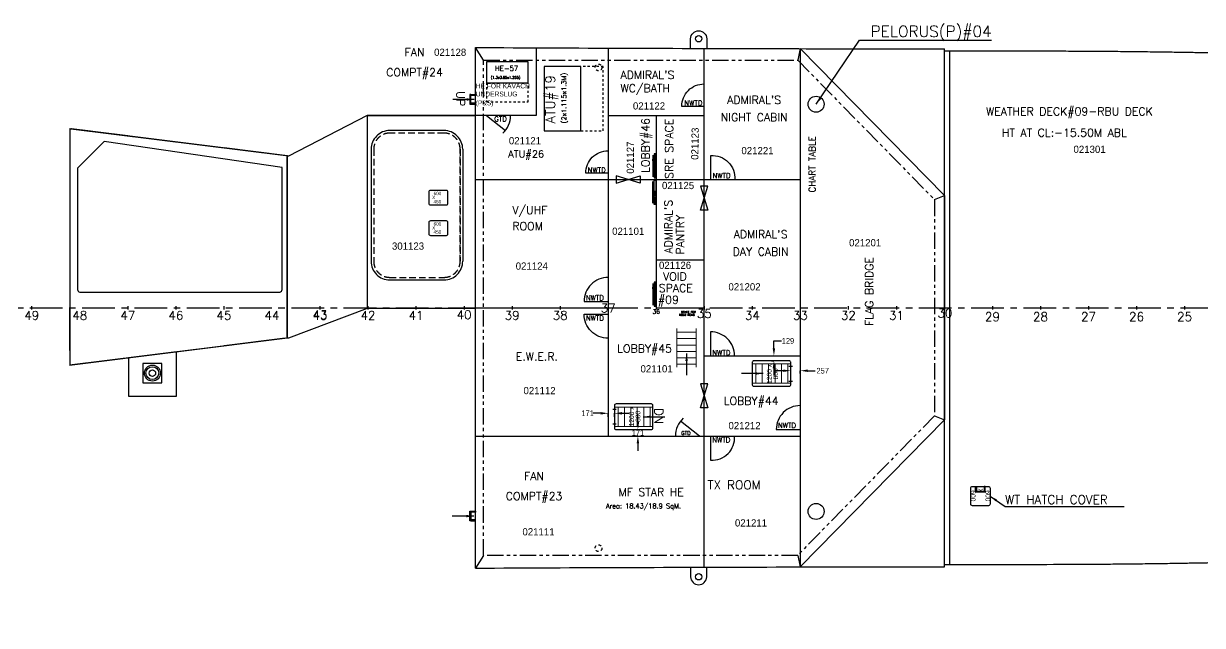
# Model space of a CAD drawing. Header units: inches. Extents: x -439515 to 171412, y -8673 to 415183.
# Drawn here: x 82712 to 114272, y 178914 to 195013 of the extents above; entities that cross this region are included whole.
import ezdxf
from ezdxf.enums import TextEntityAlignment as Align

# ---------------------------------------------------------------- set-up
doc = ezdxf.new("R2010")
doc.units = ezdxf.units.IN
doc.header["$LTSCALE"] = 700
doc.header["$MEASUREMENT"] = 0
doc.header["$PDMODE"] = 34
for name, pattern in [('CENTER', [2, 1.25, -0.25, 0.25, -0.25]), ('DASHED2', [0.375, 0.25, -0.125]), ('Dashed_dotted', [34, 24, -5, 0, -5]), ('DOT', [0.2, 0.1, -0.1]), ('DOTDASH1', [1600, 1000, -250, 100, -250]), ('PHANTOM2', [1.25, 0.625, -0.125, 0.125, -0.125, 0.125, -0.125])]:
    doc.linetypes.add(name, pattern=pattern)
for name, color, linetype in [('-2', 7, 'Continuous'), ('00', 7, 'Continuous'), ('01', 7, 'Continuous'), ('ASTER COMPLEX', 7, 'Continuous'), ('COMPT.NOS', 4, 'Continuous'), ('COMPTNAME', 7, 'Continuous'), ('GA CHANGES AS PER CWP&A', 143, 'Continuous'), ('HATCH', 142, 'Continuous'), ('HATCHES', 7, 'Continuous'), ('LIGHT_BULKHEADS', 7, 'Continuous'), ('MANHOLES', 160, 'Continuous'), ('NWTD', 7, 'Continuous'), ('PLAT1', 3, 'Continuous')]:
    doc.layers.add(name, color=color, linetype=linetype)
doc.layers.add('LADDER', color=7, linetype='Continuous', lineweight=15)
doc.styles.add('ROMANS', font='romans')
doc.styles.add('style1', font='romans.shx', dxfattribs={"height": 250})
doc.dimstyles.new('Copy(2) of Standard', dxfattribs={"dimtxt": 200, "dimasz": 150, "dimexe": 25, "dimexo": 25, "dimgap": 50, "dimtad": 2, "dimdec": 0, "dimzin": 0, "dimdsep": 46, "dimtxsty": 'Standard', "dimcen": 0, "dimclrd": 40, "dimclre": 40, "dimadec": 0, "dimazin": 0, "dimtfac": 1, "dimtdec": 0, "dimtmove": 2, "dimatfit": 3, "dimfxl": 1, "dimtolj": 1, "dimtzin": 0, "dimarcsym": 0})
doc.dimstyles.get("Standard").update_dxf_attribs({"dimtxt": 150.18, "dimasz": 200.18, "dimexe": 0.8, "dimexo": 0.625, "dimgap": 0.09, "dimtad": 0, "dimtih": 1, "dimtoh": 1, "dimdec": 0, "dimzin": 0, "dimdsep": 46, "dimtxsty": 'Standard', "dimcen": 8.09, "dimclrd": 40, "dimclre": 40, "dimadec": 0, "dimazin": 0, "dimtfac": 1, "dimtdec": 0, "dimtofl": 0, "dimtmove": 0, "dimatfit": 3, "dimfxl": 1, "dimtolj": 1, "dimtzin": 0, "dimarcsym": 0})

# ---------------------------------------------------------------- blocks, each defined once
blk = doc.blocks.new('A1M', base_point=(36991, 2400))
at = {"linetype": 'Continuous'}
for p, q in [((37491, 2550), (36491, 2250)), ((36491, 2550), (37491, 2250)), ((36491, 2250), (36491, 2550)), ((37491, 2250), (37491, 2550))]:
    blk.add_line(p, q, dxfattribs=at)
blk = doc.blocks.new('DLN', base_point=(36758, 6815))
at = {"linetype": 'Continuous'}
blk.add_lwpolyline([(37258, 6815), (37258, 7815, 0.414214), (36258, 6815)], format="xyb", dxfattribs=at)
blk = doc.blocks.new('A$C49E2739F')
at = {"layer": 'LADDER', "color": 3}
for p, q in [((112, 600), (1312, 600)), ((200, 600), (200, 0)), ((400, 600), (400, 0)), ((600, 600), (600, 0)), ((800, 600), (800, 0)), ((1000, 600), (1000, 0)), ((1200, 600), (1200, 0)), ((112, 0), (1312, 0))]:
    blk.add_line(p, q, dxfattribs=at)
blk = doc.blocks.new('fghghj')
at = {"color": 3, "linetype": 'Continuous'}
blk.add_lwpolyline([(318315, -37952), (318615, -37952), (318615, -37927), (318315, -37927)], close=True, dxfattribs=at)
at = {"layer": '00', "color": 3}
for points in [[(318345, -38102), (318345, -37952), (318315, -37952), (318315, -38102)], [(318585, -38102), (318585, -37952), (318615, -37952), (318615, -38102)]]:
    blk.add_lwpolyline(points, close=True, dxfattribs=at)
at = {"layer": '01', "color": 4, "linetype": 'ByBlock'}
blk.add_line((318615, -37927), (318615, -37927), dxfattribs=at)
blk.add_line((318615, -37927), (318615, -37927), dxfattribs=at)
blk = doc.blocks.new('ATU19')
at = {"layer": '01', "color": 3, "linetype": 'ByBlock'}
blk.add_lwpolyline([(185421, 189475), (187421, 189475), (187421, 190625), (185421, 190625)], close=True, dxfattribs=at)
at = {"layer": '01', "color": 4, "linetype": 'DOT'}
blk.add_lwpolyline([(185421, 189475), (185421, 188775), (187421, 188775), (187421, 189475)], dxfattribs=at)
at = {"insert": (185649, 190581), "char_height": 400, "width": 1855.09, "attachment_point": 1, "style": 'ROMANS'}
blk.add_mtext('{\\H0.75x;ATU#19\\P\\H0.5x;(2x1.115x1.3M)\\P }', dxfattribs=at)
blk = doc.blocks.new('he57')
at = {"layer": '01', "color": 5, "linetype": 'ByBlock'}
blk.add_lwpolyline([(163024, 209203), (164324, 209203), (164324, 209853), (163024, 209853)], close=True, dxfattribs=at)
at = {"layer": '01', "color": 4, "linetype": 'DOT'}
blk.add_lwpolyline([(163024, 209203), (163024, 208603), (164324, 208603), (164324, 209203)], dxfattribs=at)
at = {"color": 7, "style": 'ROMANS'}
for s, height, p in [('HE-57', 158, (163287, 209570)), ('(1.3x0.65x1.255)', 79, (163156, 209327))]:
    blk.add_text(s, height=height, dxfattribs=at).set_placement(p)
blk = doc.blocks.new('750DOOR1')
at = {"color": 7}
blk.add_line((-91894, 208089), (-91305, 207623), dxfattribs=at)
blk.add_arc((-91906, 208091), 762, 313.1183, 359.8503, dxfattribs=at)
blk = doc.blocks.new('*D258')
at = {"layer": '01', "color": 40, "linetype": 'ByBlock', "lineweight": -2, "transparency": 16777216}
for p, q in [((103049, 185727), (102848, 185727)), ((103249, 185653), (103249, 185728)), ((103506, 185653), (103506, 185728)), ((103706, 185727), (103906, 185727))]:
    blk.add_line(p, q, dxfattribs=at)
at = {"layer": '01', "color": 40, "linetype": 'ByBlock', "transparency": 16777216}
for points in [[(103049, 185761), (103049, 185694), (103249, 185727)], [(103706, 185761), (103706, 185694), (103506, 185727)]]:
    blk.add_solid(points, dxfattribs=at)
at = {"layer": 'Defpoints', "color": 0, "linetype": 'ByBlock', "transparency": 16777216}
for p in [(103249, 185653), (103506, 185727), (103506, 185653)]:
    blk.add_point(p, dxfattribs=at)
at = {"layer": '01', "color": 0, "linetype": 'ByBlock', "transparency": 16777216, "insert": (104107, 185727), "char_height": 150.2, "attachment_point": 5}
blk.add_mtext('\\A1;257', dxfattribs=at)
blk = doc.blocks.new('*D259')
at = {"layer": '01', "color": 40, "linetype": 'ByBlock', "lineweight": -2, "transparency": 16777216}
for p, q in [((102800, 186324), (102800, 186525)), ((102800, 186525), (103000, 186525)), ((102735, 186124), (102801, 186124)), ((102735, 185996), (102801, 185996)), ((102800, 185795), (102800, 185595))]:
    blk.add_line(p, q, dxfattribs=at)
at = {"layer": '01', "color": 40, "linetype": 'ByBlock', "transparency": 16777216}
for points in [[(102767, 186324), (102834, 186324), (102800, 186124)], [(102767, 185795), (102834, 185795), (102800, 185996)]]:
    blk.add_solid(points, dxfattribs=at)
at = {"layer": 'Defpoints', "color": 0, "linetype": 'ByBlock', "transparency": 16777216}
for p in [(102734, 186124), (102734, 185996), (102800, 186124)]:
    blk.add_point(p, dxfattribs=at)
at = {"layer": '01', "color": 0, "linetype": 'ByBlock', "transparency": 16777216, "insert": (103176, 186525), "char_height": 150.2, "attachment_point": 5}
blk.add_mtext('\\A1;129', dxfattribs=at)
blk = doc.blocks.new('*D260')
at = {"layer": '01', "color": 40, "linetype": 'ByBlock', "lineweight": -2, "transparency": 16777216}
for p, q in [((98161, 184588), (97961, 184588)), ((98362, 184496), (98362, 184589)), ((98533, 184496), (98533, 184589)), ((98733, 184588), (98933, 184588))]:
    blk.add_line(p, q, dxfattribs=at)
at = {"layer": '01', "color": 40, "linetype": 'ByBlock', "transparency": 16777216}
for points in [[(98161, 184621), (98161, 184555), (98362, 184588)], [(98733, 184621), (98733, 184555), (98533, 184588)]]:
    blk.add_solid(points, dxfattribs=at)
at = {"layer": 'Defpoints', "color": 0, "linetype": 'ByBlock', "transparency": 16777216}
for p in [(98362, 184588), (98362, 184495), (98533, 184495)]:
    blk.add_point(p, dxfattribs=at)
at = {"layer": '01', "color": 0, "linetype": 'ByBlock', "transparency": 16777216, "insert": (97811, 184588), "char_height": 150.2, "attachment_point": 5}
blk.add_mtext('\\A1;171', dxfattribs=at)
blk = doc.blocks.new('*D261')
at = {"layer": '01', "color": 40, "linetype": 'ByBlock', "lineweight": -2, "transparency": 16777216}
for p, q in [((99159, 184352), (99159, 184553)), ((99048, 184152), (99160, 184152)), ((99048, 183981), (99160, 183981)), ((99159, 183781), (99159, 183580))]:
    blk.add_line(p, q, dxfattribs=at)
at = {"layer": '01', "color": 40, "linetype": 'ByBlock', "transparency": 16777216}
for points in [[(99126, 184352), (99192, 184352), (99159, 184152)], [(99126, 183781), (99192, 183781), (99159, 183981)]]:
    blk.add_solid(points, dxfattribs=at)
at = {"layer": 'Defpoints', "color": 0, "linetype": 'ByBlock', "transparency": 16777216}
for p in [(99048, 184152), (99048, 183981), (99159, 183981)]:
    blk.add_point(p, dxfattribs=at)
at = {"layer": '01', "color": 0, "linetype": 'ByBlock', "transparency": 16777216, "insert": (99159, 184066), "char_height": 150.2, "attachment_point": 5}
blk.add_mtext('\\A1;171', dxfattribs=at)

msp = doc.modelspace()

# ---------------------------------------------------------------- hatches: boundary and pattern name
at = {"linetype": 'ByBlock', "lineweight": -2, "ltscale": 0.2}
h = msp.add_hatch(color=0, dxfattribs=at)
edge = h.paths.add_edge_path()
edge.add_arc((99638.3, 191517.3), 8.39, 0, 360)
h = msp.add_hatch(color=0, dxfattribs=at)
edge = h.paths.add_edge_path()
edge.add_arc((99639.1, 190891), 8.39, 0, 360)
h = msp.add_hatch(color=0, dxfattribs=at)
edge = h.paths.add_edge_path()
edge.add_arc((99638.2, 190185.4), 8.39, 0, 360)
h = msp.add_hatch(color=0, dxfattribs=at)
edge = h.paths.add_edge_path()
edge.add_arc((99638.3, 188087.8), 8.39, 0, 360)
h = msp.add_hatch(color=0, dxfattribs=at)
edge = h.paths.add_edge_path()
edge.add_arc((99639.1, 187461.5), 8.39, 0, 360)

# ---------------------------------------------------------------- linework, layer by layer
at = {"layer": '-2'}
for p, q in [((94812.3, 180447.6), (94812.1, 194373.2)), ((89816.6, 191479.2), (91922.7, 192563.1)), ((91922.7, 192563.1), (94812.1, 192563.1)), ((89773.7, 191479.2), (89774.3, 191483.5)), ((89773.7, 191479.2), (89816.6, 191479.2)), ((89816.6, 186607.1), (91921.7, 187401)), ((89773.7, 186607.1), (89816.6, 186607.1)), ((89773.7, 186607.1), (89774.3, 186602.8))]:
    msp.add_line(p, q, dxfattribs=at)
at = {"layer": '-2', "color": 6, "linetype": 'Dashed_dotted'}
for p, q in [((91921.7, 187401), (91922.7, 192563.1)), ((91931.3, 192554.5), (94812.1, 192554.5))]:
    msp.add_line(p, q, dxfattribs=at)
at = {"layer": '-2', "color": 6}
msp.add_line((91921.7, 187401), (94812.1, 187401.7), dxfattribs=at)
at = {"layer": '-2', "color": 7}
msp.add_lwpolyline([(94469.2, 191654.3, 0.4142136), (93971.9, 192151.5), (92514.4, 192151.5, 0.4142136), (92017.1, 191654.3), (92017.1, 188653.5, 0.4142136), (92514.4, 188156.2), (93971.9, 188156.2, 0.4142136), (94469.2, 188653.5, 0.4142136)], format="xyb", dxfattribs=at)
at = {"layer": '-2', "color": 7, "linetype": 'DASHED2'}
msp.add_lwpolyline([(94400.6, 191654.3, 0.4142136), (93971.9, 192083), (92514.4, 192083, 0.4142136), (92085.7, 191654.3), (92085.7, 188653.5, 0.4142136), (92514.4, 188224.8), (93971.9, 188224.8, 0.4142136), (94400.6, 188653.5), (94400.6, 191654.3), (94400.6, 188653.5)], format="xyb", dxfattribs=at)
at = {"color": 0}
for p, q in [((98361.6, 194357.5), (98361.7, 183980.8)), ((100933.8, 180471.7), (100933.8, 194348.9)), ((100933.8, 180471.7), (100933.8, 194348.9)), ((100933.8, 180471.7), (100933.8, 194348.9)), ((100933.8, 180471.7), (100933.8, 194348.9)), ((94812.1, 190839.8), (103505.9, 190839.8)), ((94812.2, 187410.3), (98361.7, 187410.3))]:
    msp.add_line(p, q, dxfattribs=at)
at = {"linetype": 'DOTDASH1'}
msp.add_line((107500.7, 194275.9), (107500.7, 180544.6), dxfattribs=at)
at = {"color": 42}
for p, q in [((98361.6, 192554.5), (100933.8, 192554.5)), ((99647.7, 192554.5), (99647.7, 187410.3)), ((99647.7, 188696.3), (100933.8, 188696.3)), ((99647.7, 187410.3), (100933.8, 187410.3)), ((100933.8, 186124.2), (103505.9, 186124.2))]:
    msp.add_line(p, q, dxfattribs=at)
at = {"ltscale": 0.8}
msp.add_line((94469.2, 191654.3), (94469.2, 188653.5), dxfattribs=at)
at = {"color": 5, "linetype": 'CENTER'}
msp.add_line((32481.3, 187410.3), (131799.3, 187410.3), dxfattribs=at)
msp.add_line((32481.3, 187410.3), (131799.3, 187410.3), dxfattribs=at)
for p, q in [((82928.9, 187453.1), (82928.9, 187367.4)), ((85501, 187453.1), (85501, 187367.4)), ((86787.1, 187453.1), (86787.1, 187367.4))]:
    msp.add_line(p, q)
at = {"color": 7}
for p, q in [((88073.1, 187453.1), (88073.1, 187367.4)), ((90645.3, 187453.1), (90645.3, 187367.4)), ((91931.3, 187453.1), (91931.3, 187367.4)), ((93217.4, 187453.1), (93217.4, 187367.4)), ((93217.4, 187453.1), (93217.4, 187367.4)), ((94503.4, 187453.1), (94503.4, 187367.4)), ((94503.5, 187453.1), (94503.5, 187367.4)), ((95789.5, 187453.1), (95789.5, 187367.4)), ((95789.5, 187453.1), (95789.5, 187367.4)), ((95789.5, 187453.1), (95789.5, 187367.4)), ((95789.5, 187453.1), (95789.5, 187367.4)), ((99647.7, 187453.1), (99647.7, 187367.4)), ((99647.7, 187453.1), (99647.7, 187367.4)), ((99647.7, 187453.1), (99647.7, 187367.4)), ((99647.7, 187453.1), (99647.7, 187367.4)), ((100933.8, 187453.1), (100933.8, 187367.4)), ((100933.8, 187453.1), (100933.8, 187367.4)), ((100933.8, 187453.1), (100933.8, 187367.4)), ((100933.8, 187453.1), (100933.8, 187367.4)), ((102219.8, 187453.1), (102219.8, 187367.4)), ((103505.9, 187453.1), (103505.9, 187367.4)), ((104792, 187453.1), (104792, 187367.4)), ((106078, 187453.1), (106078, 187367.4)), ((106078, 187453.1), (106078, 187367.4)), ((106078, 187453.1), (106078, 187367.4)), ((106078, 187453.1), (106078, 187367.4)), ((107364.1, 187453.1), (107364.1, 187367.4)), ((107364.1, 187453.1), (107364.1, 187367.4)), ((107364.1, 187453.1), (107364.1, 187367.4)), ((107364.1, 187453.1), (107364.1, 187367.4)), ((107364.1, 187453.1), (107364.1, 187367.4)), ((107364.1, 187453.1), (107364.1, 187367.4)), ((108650.1, 187453.1), (108650.1, 187367.4)), ((108650.2, 187453.1), (108650.2, 187367.4)), ((109936.2, 187453.1), (109936.2, 187367.4)), ((109936.2, 187453.1), (109936.2, 187367.4)), ((111222.3, 187453.1), (111222.3, 187367.4)), ((111222.3, 187453.1), (111222.3, 187367.4)), ((112508.3, 187453.1), (112508.3, 187367.4)), ((112508.3, 187453.1), (112508.3, 187367.4)), ((113794.4, 187453.1), (113794.4, 187367.4)), ((113794.4, 187453.1), (113794.4, 187367.4)), ((94812.2, 183980.8), (103505.7, 183980.8))]:
    msp.add_line(p, q, dxfattribs=at)
at = {"color": 5}
for p, q in [((97075.6, 187453.1), (97075.6, 187367.4)), ((97075.6, 187453.1), (97075.6, 187367.4)), ((97075.6, 187453.1), (97075.6, 187367.4)), ((97075.6, 187453.1), (97075.6, 187367.4)), ((98361.6, 187453.1), (98361.6, 187367.4)), ((98361.6, 187453.1), (98361.6, 187367.4)), ((98361.7, 187453.1), (98361.7, 187367.4)), ((98361.7, 187453.1), (98361.7, 187367.4))]:
    msp.add_line(p, q, dxfattribs=at)
at = {"color": 7}
for points in [[(100571.5, 194350.6), (100571.5, 194607.8, -1), (101000.1, 194607.8), (101000.1, 194350.6)], [(100571.4, 180471.9), (100571.4, 180214.7, 1), (101000.1, 180214.7), (101000.1, 180471.9)]]:
    msp.add_lwpolyline(points, format="xyb", dxfattribs=at)
at = {"linetype": 'DOTDASH1'}
for points in [[(107364.1, 194274.3, -0.0013696), (110288.2, 194272.4, -0.0007583), (111347.3, 194267.2, -0.0010628), (112406.4, 194258.1, -0.0011606), (113465.5, 194244.4, -0.00086), (114273, 194230.6, -0.0004106), (114689.9, 194222.4)], [(107364.1, 180546.2, 0.0013696), (110288.2, 180548.1, 0.0007583), (111347.3, 180553.3, 0.0010628), (112406.4, 180562.4, 0.0011606), (113465.5, 180576.2, 0.00086), (114273, 180590, 0.0004106), (114689.9, 180598.1)]]:
    msp.add_lwpolyline(points, format="xyb", dxfattribs=at)
msp.add_lwpolyline([(100978.2, 175639.7, 0.0002423), (102219.8, 175636.4, 0.0000941), (102862.9, 175635.1, -0.0000479), (103505.9, 175633.9, -0.0000436), (104148.9, 175632.5, 0.0001154), (104792, 175631.3, 0.0001293), (105435, 175630.3, 0.0000086), (107364.1, 175628.7, -0.0000275), (108007.1, 175628.3, -0.0001373), (108650.2, 175627.8, -0.0001983), (109293.2, 175626.9, -0.0003329), (109936.2, 175625.2, -0.0007035), (111222.3, 175619.3, -0.0004157), (111865.3, 175614.9, -0.0007905), (112508.3, 175609, -0.0008423), (113151.4, 175601, -0.0006747), (113794.4, 175591, -0.0012352), (115080.5, 175566.1, -0.001138)], format="xyb")
at = {"color": 7}
msp.add_lwpolyline([(84873.3, 191862.4), (84156.7, 191145.8), (84156.7, 187895.4, 0.4142136), (84219.3, 187832.8), (89569.3, 187832.8, 0.4142136), (89631.9, 187895.4), (89631.9, 191163.3)], format="xyb", close=True, dxfattribs=at)
at = {"color": 0, "linetype": 'ByBlock', "lineweight": -2, "ltscale": 0.2}
for points in [[(99596.4, 190882.6), (99639.2, 190882.6), (99639.2, 191525.7), (99596.4, 191525.7)], [(99596.4, 190820.1), (99639.2, 190820.1), (99639.2, 190177.1), (99596.4, 190177.1)], [(99596.4, 187453.1), (99639.2, 187453.1), (99639.2, 188096.2), (99596.4, 188096.2)]]:
    msp.add_lwpolyline(points, close=True, dxfattribs=at)
at = {"ltscale": 0.8}
for points in [[(93603.2, 190162.4), (94031.9, 190162.4, 0.4142136), (94074.8, 190205.3), (94074.8, 190505.4, 0.4142136), (94031.9, 190548.3), (93603.2, 190548.3, 0.4142136), (93560.4, 190505.4), (93560.4, 190205.3, 0.4142136)], [(93603.2, 189347.9), (94031.9, 189347.9, 0.4142136), (94074.8, 189390.8), (94074.8, 189690.9, 0.4142136), (94031.9, 189733.7), (93603.2, 189733.7, 0.4142136), (93560.4, 189690.9), (93560.4, 189390.8, 0.4142136)]]:
    msp.add_lwpolyline(points, format="xyb", close=True, dxfattribs=at)
at = {"linetype": 'Continuous'}
msp.add_lwpolyline([(85517.9, 185042.7), (86803.9, 185042.7), (86803.9, 186234.1), (85517.9, 186071.6)], close=True, dxfattribs=at)
at = {"color": 3, "linetype": 'Continuous'}
msp.add_lwpolyline([(108200, 182501.5), (108457.2, 182501.5), (108457.2, 182480), (108200, 182480)], close=True, dxfattribs=at)
at = {"color": 7}
for centre, radius in [((100785.8, 194607.8), 85.7), ((103929.6, 192856.7), 214.3), ((103929.6, 181963.8), 214.3), ((100785.8, 180214.7), 85.7)]:
    msp.add_circle(centre, radius, dxfattribs=at)
at = {"color": 0, "linetype": 'ByBlock', "lineweight": -2, "ltscale": 0.2}
for centre in [(99638.3, 191517.3), (99639.1, 190811.7), (99639.1, 190891), (99638.2, 190185.4), (99638.3, 188087.8), (99639.1, 187461.5)]:
    msp.add_circle(centre, 8.39, dxfattribs=at)
at = {"layer": '00', "color": 3, "linetype": 'PHANTOM2'}
for p, q in [((95022.8, 194033.5), (94812.3, 194373.2)), ((103505.9, 194342.3), (103437.6, 194033.5)), ((107099.5, 190302.9), (107364.1, 190411.1)), ((107099.5, 184517.6), (107364.1, 184409.4)), ((95022.8, 180787), (94812.1, 180447.3)), ((103437.6, 180787), (103505.9, 180478.2))]:
    msp.add_line(p, q, dxfattribs=at)
at = {"layer": '00'}
msp.add_line((100933.8, 190839.8), (100933.8, 191697.1), dxfattribs=at)
at = {"layer": '00', "color": 3, "linetype": 'PHANTOM2'}
msp.add_lwpolyline([(103437.6, 180787), (95022.8, 180787), (95022.8, 194033.5), (103437.6, 194033.5), (107099.5, 190302.9), (107099.5, 184517.6)], close=True, dxfattribs=at)
at = {"layer": '00'}
for points in [[(98361.7, 188224.8, 0.4142136), (97718.6, 187581.7), (98361.7, 187581.7)], [(98361.7, 186595.8, -0.4142136), (97718.6, 187238.8), (98361.7, 187238.8)], [(101748.3, 186124.2, 0.4142136), (101105.3, 186767.2), (101105.3, 186124.2)], [(103505.8, 184795.3, 0.4142136), (102862.8, 184152.2), (103505.8, 184152.2)]]:
    msp.add_lwpolyline(points, format="xyb", dxfattribs=at)
at = {"layer": '00', "color": 3, "linetype": 'Continuous'}
msp.add_lwpolyline([(107099.5, 187409.7), (107099.5, 187410.3)], dxfattribs=at)
at = {"layer": '00', "color": 3}
for points in [[(108225.7, 182630.1), (108225.7, 182501.5), (108200, 182501.5), (108200, 182630.1)], [(108431.5, 182630.1), (108431.5, 182501.5), (108457.2, 182501.5), (108457.2, 182630.1)]]:
    msp.add_lwpolyline(points, close=True, dxfattribs=at)
at = {"layer": '01', "linetype": 'ByBlock'}
for p, q in [((103505.9, 194342.3), (103505.9, 180478.2)), ((107364.1, 180482.8), (107364.1, 194337.7))]:
    msp.add_line(p, q, dxfattribs=at)
at = {"layer": '01', "color": 4, "linetype": 'ByBlock'}
msp.add_lwpolyline([(96432.5, 194365.5), (96432.6, 192554.5), (94756.1, 192554.5)], dxfattribs=at)
at = {"layer": '01', "linetype": 'ByBlock'}
msp.add_lwpolyline([(103505.9, 194342.3), (107364.1, 190411.1), (107364.1, 184409.4), (103505.9, 180478.2)], dxfattribs=at)
for points in [[(101110.4, 190839.8), (101110.4, 191482.8, -0.457968), (101752.7, 190839.8)], [(101105.3, 183980.8), (101105.3, 183337.7, 0.457968), (101747.5, 183980.8)]]:
    msp.add_lwpolyline(points, format="xyb", dxfattribs=at)
at = {"layer": '01', "linetype": 'DOT'}
for centre in [(98104.4, 193840.6), (98104.4, 180979.9)]:
    msp.add_circle(centre, 90, dxfattribs=at)
at = {"layer": 'ASTER COMPLEX', "color": 0, "linetype": 'Continuous'}
msp.add_lwpolyline([(85903.7, 185405.4), (86418.1, 185405.4), (86418.1, 185919.8), (85903.7, 185919.8)], close=True, dxfattribs=at)
for radius in [214.3, 171.5, 85.7]:
    msp.add_circle((86160.9, 185662.6), radius, dxfattribs=at)
at = {"layer": 'GA CHANGES AS PER CWP&A'}
for p, q in [((83938.2, 192207.9), (83938.2, 192203.6)), ((83938.2, 192207.9), (84508.1, 192137.2)), ((83938.2, 192203.6), (84508.1, 192132.8)), ((83946.8, 192202.5), (83946.8, 185883.7)), ((83951.1, 192202), (83951.1, 191564.1)), ((83975.5, 192199), (89731.2, 191484.5)), ((83976, 192203.2), (89774.3, 191483.5)), ((83951.1, 192155.2), (83951.1, 185884.3)), ((85501, 192009.6), (83988.9, 192197.3)), ((84508.1, 192132.8), (83993.2, 192196.8)), ((89758.3, 191481.1), (89758.3, 186605.2)), ((89765.2, 191480.2), (89765.2, 186606)), ((83938.2, 185882.7), (89773.7, 186607.1)), ((83938.8, 185878.4), (89774.3, 186602.8)), ((89718, 186600.2), (88081.7, 186397))]:
    msp.add_line(p, q, dxfattribs=at)
at = {"layer": 'HATCH'}
msp.add_lwpolyline([(108585.8, 182587.2), (108585.8, 182158.5, -0.4142136), (108543, 182115.7), (108114.3, 182115.7, -0.4142136), (108071.4, 182158.5), (108071.4, 182587.2, -0.4142136), (108114.3, 182630.1), (108543, 182630.1, -0.4142136)], format="xyb", close=True, dxfattribs=at)
at = {"layer": 'HATCHES', "color": 1}
for points in [[(103248.7, 185352.6), (103248.7, 185952.7, 0.4142136), (103205.8, 185995.6), (102262.7, 185995.6, 0.4142136), (102219.8, 185952.7), (102219.8, 185352.6, 0.4142136), (102262.7, 185309.7), (103205.8, 185309.7, 0.4142136)], [(99562, 184195.1), (99562, 184795.3, 0.4142136), (99519.1, 184838.1), (98576, 184838.1, 0.4142136), (98533.1, 184795.3), (98533.1, 184195.1, 0.4142136), (98576, 184152.2), (99519.1, 184152.2, 0.4142136)]]:
    msp.add_lwpolyline(points, format="xyb", close=True, dxfattribs=at)
at = {"layer": 'LIGHT_BULKHEADS'}
for p, q in [((103200.5, 185844.6), (103296.8, 185844.6)), ((103200.5, 185448.1), (103296.8, 185448.1)), ((98581.3, 184693.4), (98485, 184693.4)), ((98581.3, 184297), (98485, 184297))]:
    msp.add_line(p, q, dxfattribs=at)
at = {"layer": 'MANHOLES', "color": 7}
for points in [[(94812.3, 194373.2, 0.0006788), (102862.8, 194343.8, 0.0003473), (106078, 194338.5, 0.0001774), (107364.1, 194337.7)], [(94812.3, 180447.3, -0.0006788), (102862.8, 180476.8, -0.0003473), (106078, 180482, -0.0001774), (107364.1, 180482.8)]]:
    msp.add_lwpolyline(points, format="xyb", dxfattribs=at)
at = {"layer": 'NWTD'}
msp.add_lwpolyline([(100837.3, 184731), (101030.2, 185374), (100837.3, 185374), (101030.2, 184731), (100837.3, 184731)], close=True, dxfattribs=at)
at = {"layer": 'PLAT1', "color": 3}
for p, q in [((89773.7, 191479.2), (88081.7, 191689.2)), ((83951.2, 186270.8), (83951.2, 187406))]:
    msp.add_line(p, q, dxfattribs=at)

# ---------------------------------------------------------------- block references
at = {"color": 5, "linetype": 'Continuous', "yscale": 0.8573749999999999, "zscale": 0.8573749999999999, "rotation": 90}
for p, xscale in [((62144.4, -80060.7), 0.8573749999999999), ((62144.6, 454881.2), -0.8573749999999999)]:
    msp.add_blockref('fghghj', p, dxfattribs=dict(at, xscale=xscale))
at = {"color": 0, "xscale": 0.6430312499999998, "yscale": 0.6430312499999998, "zscale": 0.6430312499999998}
for p, rotation in [((98897.5, 190839.8), 180), ((100933.8, 190346.8), 90)]:
    msp.add_blockref('A1M', p, dxfattribs=dict(at, rotation=rotation))
at = {"layer": '01', "color": 4, "linetype": 'ByBlock', "xscale": 0.8573749999999999, "yscale": 0.8573749999999999, "zscale": 0.8573749999999999}
msp.add_blockref('he57', (-44664.4, 14066.6), dxfattribs=at)
at = {"layer": '01', "color": 4, "linetype": 'ByBlock', "xscale": 0.8573749999999999, "yscale": 0.8573749999999999, "zscale": 0.8573749999999999, "rotation": 90}
msp.add_blockref('ATU19', (260084.3, 33170.6), dxfattribs=at)
at = {"layer": '01', "linetype": 'ByBlock', "xscale": 0.8573749999999999, "yscale": 0.8573749999999999, "zscale": 0.8573749999999999}
msp.add_blockref('750DOOR1', (173896.4, 14144.2), dxfattribs=at)
at = {"layer": '01', "linetype": 'ByBlock', "xscale": 0.8573749999999999, "yscale": 0.8573749999999999, "zscale": 0.8573749999999999, "rotation": 180}
msp.add_blockref('750DOOR1', (22017.3, 362391.1), dxfattribs=at)
at = {"layer": 'LIGHT_BULKHEADS', "color": 3, "extrusion": (0, 0, -1), "xscale": 0.8573749999999999, "yscale": 0.8573749999999999, "zscale": -0.8573749999999999, "rotation": 90}
msp.add_blockref('A$C49E2739F', (-100205.1, 185728), dxfattribs=at)
at = {"layer": 'LIGHT_BULKHEADS', "color": 3, "extrusion": (0, 0, -1), "xscale": 0.8573749999999999, "yscale": 0.8573749999999999, "zscale": -0.8573749999999999}
for p in [(-103344.7, 185395.5), (-99658, 184238.1)]:
    msp.add_blockref('A$C49E2739F', p, dxfattribs=at)
at = {"layer": 'NWTD', "color": 2, "xscale": -0.6001624999600753, "yscale": 0.6001624999600753, "zscale": 0.6001624999999999, "rotation": 90}
for p in [(100933.8, 193099.6), (98361.7, 191311.3)]:
    msp.add_blockref('DLN', p, dxfattribs=at)

# ---------------------------------------------------------------- texts
at = {"linetype": 'ByBlock', "style": 'ROMANS'}
msp.add_text('PELORUS(P)#04', height=300.081, dxfattribs=at).set_placement((108629.8, 194655.6), align=Align.RIGHT)
at = {"style": 'ROMANS'}
msp.add_text('UP', height=219.49, rotation=270, dxfattribs=at).set_placement((94304.7, 193207.8))
at = {"color": 7, "style": 'ROMANS'}
for s, height, p in [('GTD', 135.47, (95313.7, 192394.2)), ('GTD', 101.6, (100318, 184009)), ('WT HATCH COVER', 235.778, (108989.3, 182160.7))]:
    msp.add_text(s, height=height, dxfattribs=at).set_placement(p)
for s, height, p in [('37', 231.49, (98364.3, 187403.6)), ('49', 231.49, (82931.5, 187206.9)), ('48', 231.49, (84217.5, 187206.9)), ('47', 231.49, (85503.6, 187206.9)), ('46', 231.49, (86789.7, 187206.9)), ('45', 231.49, (88075.7, 187206.9)), ('44', 231.49, (89361.8, 187206.9)), ('43', 231.49, (90647.9, 187225.1)), ('43', 231.49, (90647.9, 187206.9)), ('42', 231.49, (91933.9, 187206.9)), ('42', 231.49, (91933.9, 187206.9)), ('41', 231.49, (93220, 187206.9)), ('41', 231.49, (93220, 187206.9)), ('40', 231.49, (94506, 187225.1)), ('39', 231.49, (95792.1, 187206.9)), ('38', 231.49, (97078.2, 187206.9)), ('36', 115.75, (99649, 187308.6)), ('35', 231.49, (100936.3, 187255.3)), ('35', 231.49, (100936.3, 187255.3)), ('35', 231.49, (100936.3, 187255.3)), ('35', 231.49, (100936.3, 187255.3)), ('34', 231.49, (102222.4, 187206.9)), ('34', 231.49, (102222.4, 187206.9)), ('34', 231.49, (102222.4, 187206.9)), ('34', 231.49, (102222.4, 187206.9)), ('34', 231.49, (102222.4, 187206.9)), ('34', 231.49, (102222.4, 187206.9)), ('33', 231.49, (103508.5, 187206.9)), ('33', 231.49, (103508.5, 187206.9)), ('33', 231.49, (103508.5, 187206.9)), ('33', 231.49, (103508.5, 187206.9)), ('33', 231.49, (103508.5, 187206.9)), ('33', 231.49, (103508.5, 187206.9)), ('32', 231.49, (104794.5, 187206.9)), ('32', 231.49, (104794.5, 187206.9)), ('32', 231.49, (104794.5, 187206.9)), ('32', 231.49, (104794.6, 187206.9)), ('32', 231.49, (104794.6, 187206.9)), ('32', 231.49, (104794.6, 187206.9)), ('31', 231.49, (106080.6, 187206.9)), ('31', 231.49, (106080.6, 187206.9)), ('31', 231.49, (106080.6, 187206.9)), ('31', 231.49, (106080.6, 187206.9)), ('31', 231.49, (106080.6, 187206.9)), ('31', 231.49, (106080.6, 187206.9)), ('30', 231.49, (107379.1, 187264.4))]:
    msp.add_text(s, height=height, dxfattribs=at).set_placement(p, align=Align.MIDDLE)
at = {"color": 42, "style": 'ROMANS'}
for s, p in [('NBCD ITEMS', (100679.6, 187198.5)), ('SPACE FOR', (100707.3, 187273.2))]:
    msp.add_text(s, height=51.44, dxfattribs=at).set_placement(p, align=Align.RIGHT)
at = {"color": 7, "style": 'ROMANS'}
for s, p in [('29', (108650.4, 187053.6)), ('29', (108650.4, 187053.6)), ('28', (109936.4, 187053.6)), ('28', (109936.5, 187053.6)), ('27', (111222.5, 187053.6)), ('27', (111222.5, 187053.6)), ('26', (112508.6, 187053.6)), ('26', (112508.6, 187053.6)), ('25', (113794.6, 187053.6)), ('25', (113794.6, 187053.6))]:
    msp.add_text(s, height=235.78, dxfattribs=at).set_placement(p, align=Align.CENTER)
msp.add_text('DN', height=231.49, rotation=270, dxfattribs=at).set_placement((99601.6, 184728.5))
at = {"color": 0, "insert": (103738.1, 190495.3), "char_height": 171.475, "attachment_point": 1, "rotation": 90, "style": 'ROMANS'}
msp.add_mtext('CHART TABLE', dxfattribs=at)
at = {"char_height": 36.01, "width": 389.555, "attachment_point": 1, "rotation": 90}
for insert in [(99599.6, 190905.9), (99599.6, 190200.3), (99599.6, 187476.4)]:
    msp.add_mtext('{\\Fromans.shx|c0;SLIDING DOOR}', dxfattribs=dict(at, insert=insert))
at = {"insert": (98302.4, 182172.6), "char_height": 128.606, "width": 3226.452, "attachment_point": 1}
msp.add_mtext('{\\Fromans.shx|c0;Area: 18.43/\\C1;18.9 \\C256;SqM.}', dxfattribs=at)
at = {"layer": '01', "color": 7, "style": 'ROMANS'}
for p in [(100403.4, 192823.3, 0), (97815.3, 191028.7, 0), (101157, 190877.9, 0), (97766, 187609.4, 0), (97766, 187068.3, 0), (101152.6, 186141.5, 0), (102910.1, 184195.8, 0), (101151.8, 183810.3, 0)]:
    msp.add_text('NWTD', height=135.47, dxfattribs=at).set_placement(p)
at = {"layer": 'COMPT.NOS', "color": 4, "linetype": 'ByBlock', "char_height": 192.91, "width": 1570.243, "attachment_point": 1}
for s, insert in [('021128', (93702.1, 194342.5)), ('021122', (99025.9, 192907.1)), ('021121', (95704.5, 191976.6)), ('021221', (101930.3, 191711.3)), ('021301', (110820.9, 191746)), ('021125', (99803.7, 190778.4)), ('021101', (98469.2, 189554)), ('301123', (92574.5, 189157.4)), ('021201', (104812.8, 189247.7)), ('021124', (95887.4, 188623.1)), ('021126', (99723.4, 188643.5)), ('021202', (101583, 188068)), ('021101', (99229.1, 185875)), ('021112', (96095.8, 185292.1)), ('021212', (101583, 184355.2)), ('021111', (96067.8, 181515.2)), ('021211', (101756.6, 181752.8))]:
    msp.add_mtext(s, dxfattribs=dict(at, insert=insert))
for s, insert, rotation in [('021123', (100583, 191370.9), 89.13703), ('021127', (98859.8, 190996.5), 90)]:
    msp.add_mtext(s, dxfattribs=dict(at, insert=insert, rotation=rotation))
at = {"layer": 'COMPTNAME', "linetype": 'ByBlock'}
for s, height, p in [('UNDERSLUG ', 128.61, (94818.6, 193065.3)), ('HE FOR KAVACH ', 128.606, (94818.6, 193279.7)), ('(P&S)', 128.61, (94818.6, 192826.5))]:
    msp.add_text(s, height=height, dxfattribs=at).set_placement(p)
at = {"layer": 'COMPTNAME', "style": 'style1'}
for s, height, p in [('WEATHER DECK#09-RBU DECK', 214.344, (108479.5, 192556.9)), ('HT AT CL:-15.50M ABL', 214.344, (108904.8, 191987.6)), ('E.W.E.R.', 214.34, (95889.9, 185998.7))]:
    msp.add_text(s, height=height, dxfattribs=at).set_placement(p)
at = {"layer": 'COMPTNAME', "color": 7, "style": 'style1'}
msp.add_text('LOBBY#46', height=214.34, rotation=90, dxfattribs=at).set_placement((99469.6, 192486.3), align=Align.RIGHT)
at = {"layer": 'COMPTNAME', "linetype": 'ByBlock', "style": 'style1'}
for s, p in [('SRE SPACE', (100100, 190859.9)), ("ADMIRAL'S ", (100080.9, 188858.2)), ('PANTRY', (100394.1, 188830.7))]:
    msp.add_text(s, height=214.34, rotation=90, dxfattribs=at).set_placement(p)
at = {"layer": 'COMPTNAME', "color": 0, "style": 'style1'}
msp.add_text('FLAG BRIDGE', height=214.344, rotation=90, dxfattribs=at).set_placement((105458.2, 188769), align=Align.RIGHT)
at = {"layer": 'COMPTNAME', "linetype": 'ByBlock', "style": 'style1'}
for s, p in [('VOID ', (99832, 188140.6)), ('SPACE', (99717.7, 187831.3)), ('#09', (99694.4, 187517.2))]:
    msp.add_text(s, height=214.34, dxfattribs=at).set_placement(p)
at = {"layer": 'COMPTNAME', "color": 7, "style": 'style1'}
msp.add_text('LOBBY#45', height=214.34, dxfattribs=at).set_placement((100072.4, 186212), align=Align.RIGHT)
at = {"layer": 'COMPTNAME', "style": 'style1'}
msp.add_text('LOBBY#44', height=214.34, dxfattribs=at).set_placement((102925.8, 184813.2), align=Align.RIGHT)
at = {"layer": 'COMPTNAME', "color": 7, "linetype": 'ByBlock', "style": 'ROMANS'}
msp.add_text('TX ROOM', height=235.78, dxfattribs=at).set_placement((101022.9, 182554.8))
at = {"layer": 'COMPTNAME', "color": 0, "attachment_point": 5, "style": 'style1'}
for s, insert, char_height, width, line_spacing_factor in [('FAN\\PCOMPT#24', (93180.1, 193941.6), 214.34, 1714.75, 1.5), ("ADMIRAL'S\\PNIGHT CABIN", (102271.4, 192739.7), 214.344, 2014.841, 1.3), ("ADMIRAL'S\\PDAY CABIN", (102443.6, 189144.1), 214.34, 2014.841, 1.3), ('FAN\\PCOMPT#23', (96378.9, 182604.5), 214.34, 1714.75, 1.5)]:
    msp.add_mtext(s, dxfattribs=dict(at, insert=insert, char_height=char_height, width=width, line_spacing_factor=line_spacing_factor))
at = {"layer": 'COMPTNAME', "color": 0, "char_height": 214.34, "style": 'style1'}
for s, insert, width, attachment_point in [("ADMIRAL'S\\PWC/BATH", (98693.4, 193748.1), 1370.092, 1), ('MF STAR HE', (99513.2, 182480.2), 2485.025, 5)]:
    msp.add_mtext(s, dxfattribs=dict(at, insert=insert, width=width, attachment_point=attachment_point))
at = {"layer": 'COMPTNAME', "insert": (95685.9, 191620.2), "char_height": 192.05, "width": 2483.019, "attachment_point": 1, "style": 'ROMANS'}
msp.add_mtext('ATU#26', dxfattribs=at)
at = {"layer": 'COMPTNAME', "insert": (95798.7, 190130.3), "char_height": 214.34, "width": 1220.51, "attachment_point": 1, "line_spacing_factor": 1.2, "style": 'style1'}
msp.add_mtext('V/UHF\\PROOM', dxfattribs=at)
at = {"layer": 'HATCHES', "color": 6}
for s, p in [('  X', (93582.8, 190318)), ('600', (93688.6, 190423.5)), ('450', (93688.6, 190206.5)), ('600', (93688.6, 189609)), ('  X', (93582.8, 189503.5)), ('450', (93688.6, 189392))]:
    msp.add_text(s, height=90.02, dxfattribs=at).set_placement(p)
at = {"layer": 'HATCHES'}
for s, p in [('600', (108068.9, 182526.9)), ('  X', (108271.1, 182679.8)), ('600', (108464.7, 182526.9))]:
    msp.add_text(s, height=128.61, rotation=270, dxfattribs=at).set_placement(p)
at = {"layer": 'HATCHES', "char_height": 128.61, "width": 555.322, "attachment_point": 5, "rotation": 90, "line_spacing_factor": 0.8}
for insert in [(102762.1, 185642.4), (99076, 184505.6)]:
    msp.add_mtext('1200 x 800', dxfattribs=dict(at, insert=insert))

# ---------------------------------------------------------------- dimensions: what is measured, and where the dimension line sits
at = {"layer": '01', "color": 2, "linetype": 'ByBlock'}
for base, p1, p2, picture, middle in [((102800.3, 186124.2), (102734.3, 185995.6), (102734.3, 186124.2), '*D259', (103175.8, 186524.6)), ((99159, 183980.8), (99047.6, 184152.2), (99047.6, 183980.8), '*D261', (99159, 184066.5))]:
    dim = msp.add_linear_dim(base=base, p1=p1, p2=p2, angle=90, dimstyle='Standard', dxfattribs=at)
    dim.commit()
    dim.dimension.update_dxf_attribs({"geometry": picture, "text_midpoint": middle})
for base, p1, p2, picture, middle in [((103505.9, 185727.3), (103248.7, 185652.6), (103505.9, 185652.6), '*D258', (104106.6, 185727.3)), ((98361.7, 184588.1), (98533.1, 184495.2), (98361.7, 184495.2), '*D260', (97811, 184588.1))]:
    dim = msp.add_linear_dim(base=base, p1=p1, p2=p2, dimstyle='Standard', dxfattribs=at)
    dim.commit()
    dim.dimension.update_dxf_attribs({"geometry": picture, "text_midpoint": middle})

# ---------------------------------------------------------------- leaders
at = {"linetype": 'ByBlock'}
msp.add_leader([(103929.6, 192856.7), (105094.4, 194565.4), (108621.8, 194565.4)], dimstyle='Standard', override={"dimgap": 0.09, "dimtad": 0}, dxfattribs=at)
msp.add_leader([(108585.8, 182372.9), (108994.7, 182092.3), (112173.8, 182092.3)], dimstyle='Standard', override={"dimgap": 0.09, "dimtad": 0})
at = {"layer": '00'}
for points in [[(94778.1, 192983.1), (94200.4, 192983.1)], [(100462.2, 186188.4), (100462.2, 185610.7)], [(102508.7, 185652.6), (101931, 185652.6)], [(99300.4, 184495.3), (99878.1, 184495.3)], [(94765.7, 181837.4), (94188, 181837.4)]]:
    msp.add_leader(points, dimstyle='Standard', dxfattribs=at)
at = {"layer": 'HATCHES', "lineweight": -2}
for points in [[(99556.6, 191491.3), (99556.6, 190913.6)], [(99556.6, 190211.4), (99556.6, 190789.1)], [(99556.6, 188061.8), (99556.6, 187484.1)]]:
    msp.add_leader(points, dimstyle='Copy(2) of Standard', dxfattribs=at)

doc.saveas('drawing.dxf')
